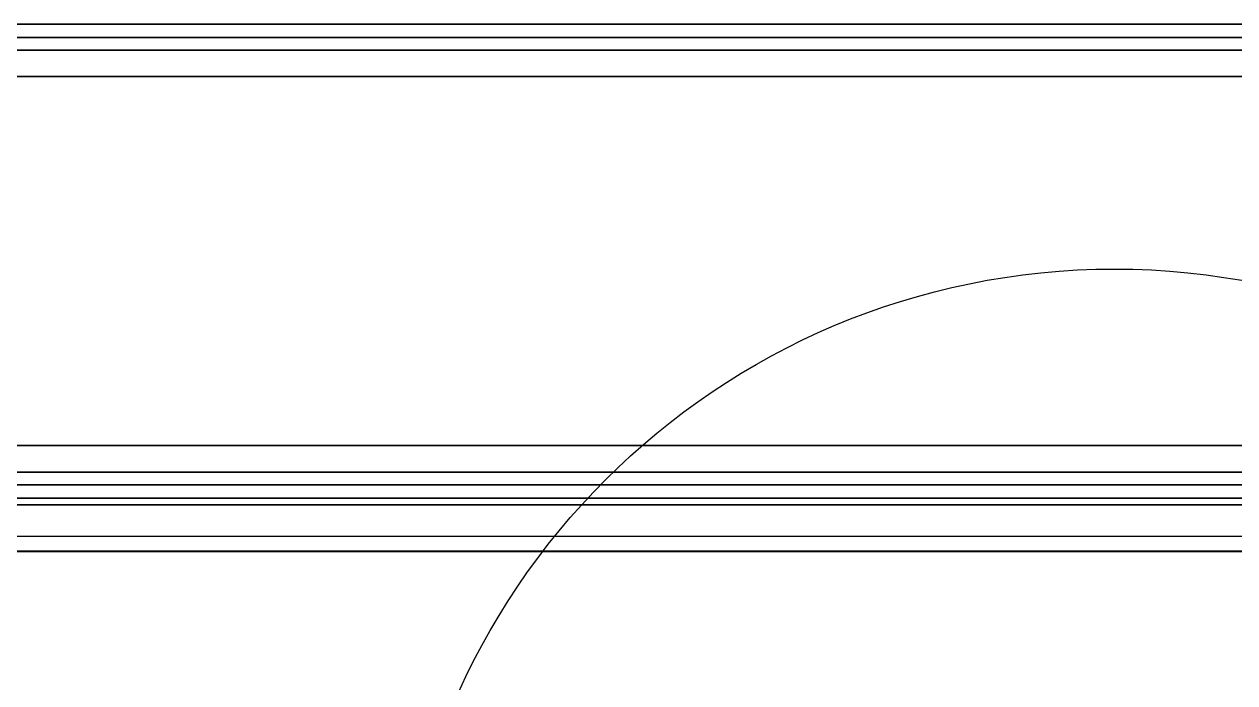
# Model space of a CAD drawing. Header units: millimetres. Extents: x 32496 to 166256, y 3504 to 23939.
# Drawn here: x 74542 to 75039, y 12027 to 12297.4 of the extents above; entities that cross this region are included whole.
import ezdxf

# ---------------------------------------------------------------- set-up
doc = ezdxf.new("R2010")
doc.units = ezdxf.units.MM
doc.layers.get('0').update_dxf_attribs({"lineweight": 35})
doc.layers.add('02___PRT_ALL_AXES', color=90, linetype='Continuous')

# ---------------------------------------------------------------- blocks, each defined once
blk = doc.blocks.new('DRGTJHYTHRTTR')
at = {"layer": '02___PRT_ALL_AXES', "color": 7, "linetype": 'Continuous'}
blk.add_line((60556.04, -50885.69), (45964.04, -50885.69), dxfattribs=at)
blk = doc.blocks.new('8-1250')
at = {"linetype": 'Continuous'}
for p, q in [((3761.37, -34674.01), (-7907.13, -34674.01)), ((3761.37, -34679.48), (-7907.13, -34679.48)), ((3115.87, -34684.6), (-7857.13, -34684.6)), ((3115.87, -34695.54), (-7857.13, -34695.54)), ((4052.87, -34847.03), (-7783.13, -34847.03)), ((4052.87, -34857.98), (-7783.13, -34857.98)), ((4052.87, -34863.1), (-7783.13, -34863.1)), ((4052.87, -34868.57), (-7783.13, -34868.57)), ((4052.87, -34871.29), (-7783.13, -34871.29))]:
    blk.add_line(p, q, dxfattribs=at)

msp = doc.modelspace()

# ---------------------------------------------------------------- linework, layer by layer
at = {"color": 6, "lineweight": 25}
msp.add_lwpolyline([(63904.988, 12081.132), (78477.571, 12081.132), (78477.571, 12087.168), (63904.988, 12087.168)], close=True, dxfattribs=at)
msp.add_lwpolyline([(63884.988, 12081.132), (78477.571, 12080.821), (78476.988, 11881.107), (63884.988, 11881.107)], close=True)
at = {"color": 7, "lineweight": 25}
msp.add_circle((74989.539, 11901.537), 295.379, dxfattribs=at)

# ---------------------------------------------------------------- block references
at = {"color": 6}
msp.add_blockref('8-1250', (73046.131, 46971.457), dxfattribs=at)
msp.add_blockref('DRGTJHYTHRTTR', (17920.951, 62966.819))

doc.saveas('drawing.dxf')
